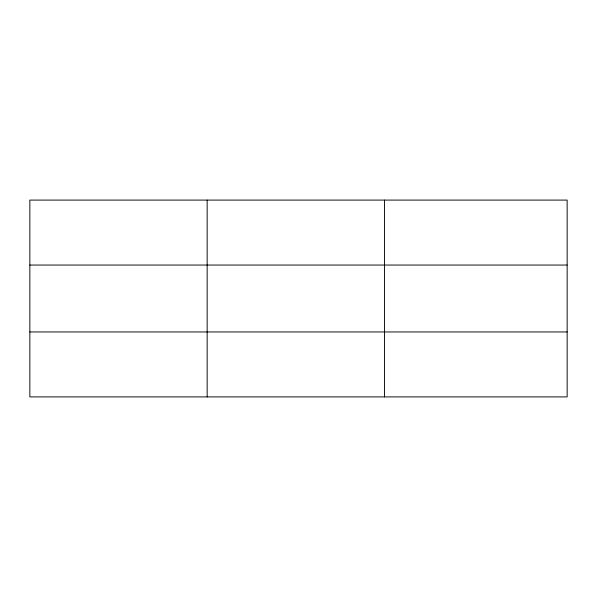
<?xml version="1.0" encoding="UTF-8"?>
<svg xmlns="http://www.w3.org/2000/svg" width="597" height="597" viewBox="0 0 597 597"><rect width="100%" height="100%" fill="white"/><g stroke="black" fill="none" stroke-linecap="round" stroke-linejoin="round"><path stroke-width="0.9" d="M207.159 200.092L207.159 396.908M384.468 200.092L384.468 396.908M567.15 265.046L567.15 200.092L29.85 200.092L29.85 396.908L567.15 396.908L567.15 265.046L29.85 265.046M29.85 331.954L567.15 331.954"/></g></svg>
